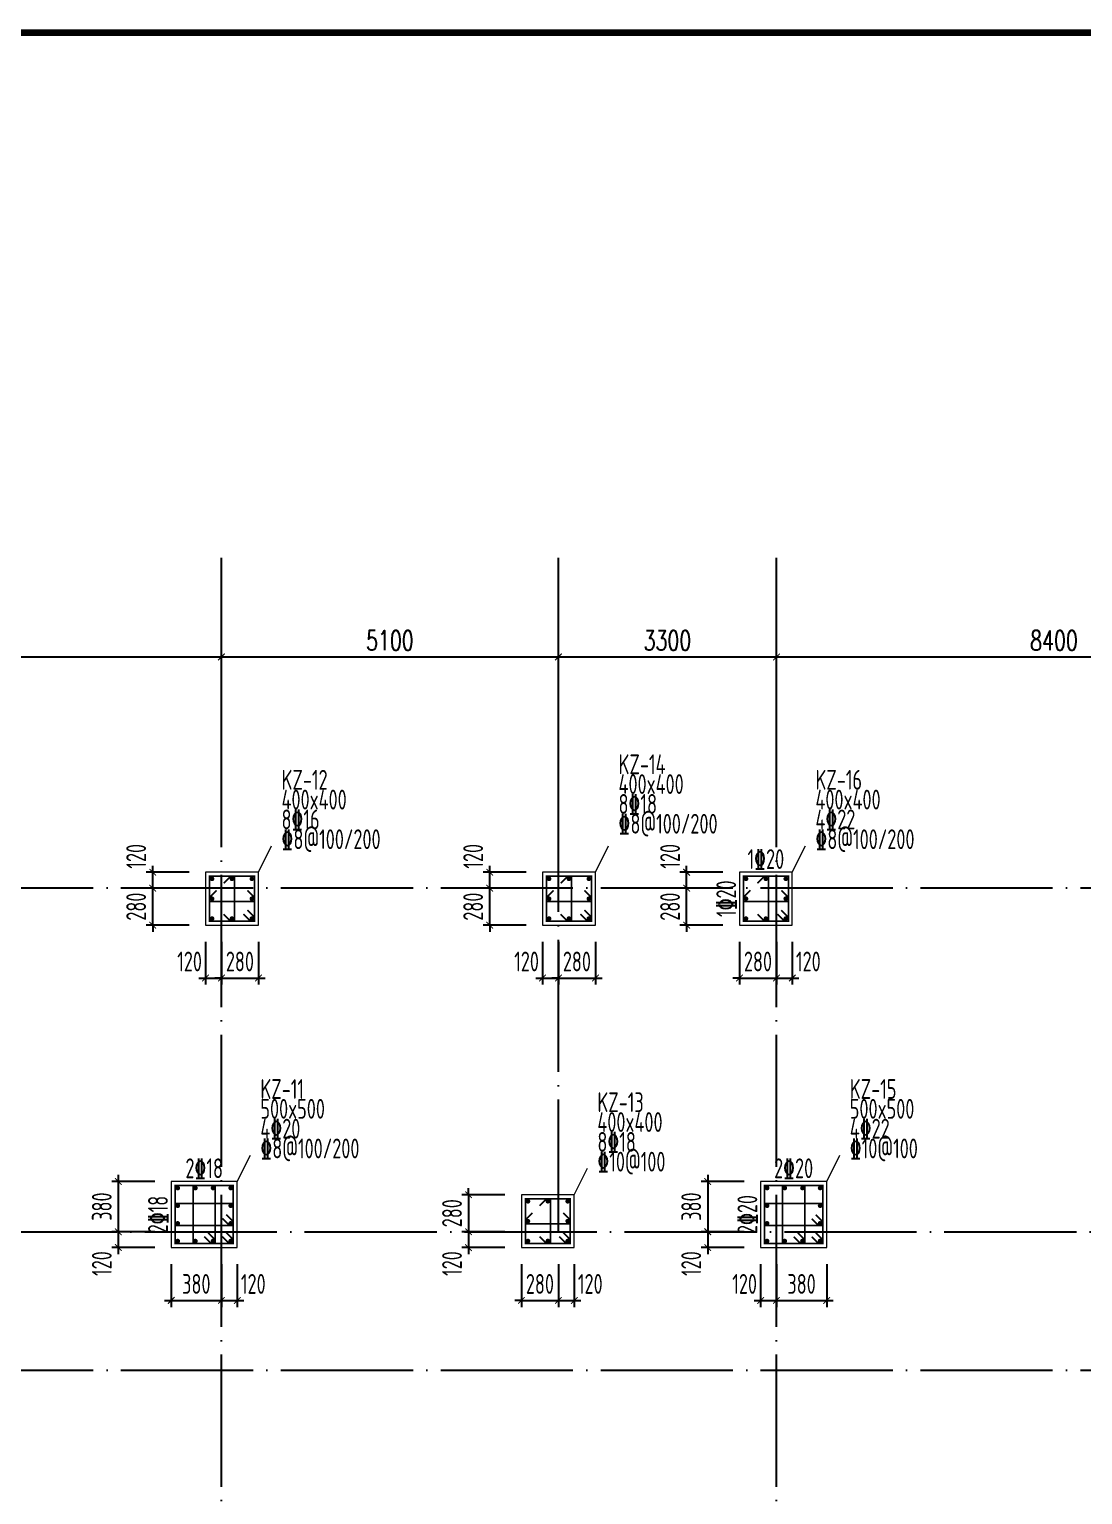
# Model space of a CAD drawing. Extents: x -638872 to -278819, y -139534 to 213996.
# Drawn here: x -417352 to -401411, y 26402 to 48581 of the extents above; entities that cross this region are included whole.
import ezdxf
from ezdxf.enums import TextEntityAlignment as Align

# ---------------------------------------------------------------- set-up
doc = ezdxf.new("R2010")
doc.units = 0
doc.header["$LTSCALE"] = 1000
doc.header["$MEASUREMENT"] = 0
doc.linetypes.add('DOTE', pattern=[2.42, 2, -0.2, 0.02, -0.2])
doc.layers.get('0').update_dxf_attribs({"linetype": 'CONTINUOUS'})
doc.layers.get('Defpoints').update_dxf_attribs({"linetype": 'CONTINUOUS'})
for name, color, linetype in [('AXIS', 171, 'CONTINUOUS'), ('DOTE', 14, 'DOTE'), ('S_PCOLUMHOOPBAR', 24, 'CONTINUOUS'), ('TK', 4, 'CONTINUOUS')]:
    doc.layers.add(name, color=color, linetype=linetype)
for name, color, linetype, lineweight in [('COLU', 7, 'CONTINUOUS', 0), ('COLU_DIM', 3, 'CONTINUOUS', 0), ('COLU_HATCH', 251, 'CONTINUOUS', 0), ('S_PColumMainBar', 14, 'CONTINUOUS', 25), ('柱原位标注', 7, 'CONTINUOUS', 18), ('柱集中标注', 2, 'CONTINUOUS', 18)]:
    doc.layers.add(name, color=color, linetype=linetype, lineweight=lineweight)
doc.styles.add('_TCH_DIM_T3', font='SIMPLEX', dxfattribs={"width": 0.705882, "bigfont": 'GBCBIG'})
doc.styles.add('FromPkpm', font='Pkpmeng', dxfattribs={"width": 0.7, "bigfont": 'hztxt'})
doc.styles.add('TSSD_Dimension', font='tssdeng.shx', dxfattribs={"width": 0.7, "bigfont": 'hztxt.shx'})
doc.dimstyles.new('_TCH_ARCH&&100', dxfattribs={"dimtxt": 297.5, "dimasz": 100, "dimexe": 250, "dimexo": 300, "dimgap": 100, "dimtad": 1, "dimdec": 0, "dimzin": 0, "dimdsep": 46, "dimtxsty": '_TCH_DIM_T3', "dimblk": 'ARCHTICK', "dimcen": 0.09, "dimclrt": 7, "dimazin": 2, "dimtfac": 1, "dimtdec": 0, "dimtix": 1, "dimtmove": 2, "dimatfit": 3, "dimfxl": 0, "dimtolj": 1, "dimtzin": 0, "dimarcsym": 0})
doc.dimstyles.new('TSSD_50_100', dxfattribs={"dimtxt": 300, "dimasz": 100, "dimexe": 100, "dimexo": 250, "dimgap": 100, "dimtad": 1, "dimdec": 0, "dimlfac": 0.5, "dimzin": 0, "dimdsep": 46, "dimtxsty": 'TSSD_Dimension', "dimblk": 'ARCHTICK', "dimblk1": 'ARCHTICK', "dimblk2": 'ARCHTICK', "dimcen": 0, "dimdle": 100, "dimclrt": 7, "dimadec": 0, "dimazin": 0, "dimtfac": 1, "dimtdec": 0, "dimtix": 1, "dimtmove": 2, "dimatfit": 3, "dimfxl": 0, "dimtolj": 1, "dimtzin": 0, "dimarcsym": 0})

# ---------------------------------------------------------------- blocks, each defined once
blk = doc.blocks.new('_ArchTick')
at = {"color": 0, "linetype": 'ByBlock', "const_width": 0.15}
blk.add_lwpolyline([(-0.5, -0.5), (0.5, 0.5)], dxfattribs=at)
blk = doc.blocks.new('*D130')
at = {"layer": 'COLU_DIM', "color": 0, "lineweight": -2}
for p, q in [((-406605, 34772), (-406605, 34122)), ((-406045, 34772), (-406045, 34122)), ((-406605, 34222), (-406705, 34222)), ((-406605, 34222), (-406045, 34222)), ((-406045, 34222), (-405945, 34222))]:
    blk.add_line(p, q, dxfattribs=at)
at = {"layer": 'Defpoints', "color": 0}
for p in [(-406605, 35022), (-406045, 35022), (-406045, 34222)]:
    blk.add_point(p, dxfattribs=at)
at = {"layer": 'COLU_DIM', "color": 0, "lineweight": -2, "xscale": 100, "yscale": 100, "zscale": 100}
blk.add_blockref('_ArchTick', (-406605, 34222), dxfattribs=at)
at = {"layer": 'COLU_DIM', "color": 0, "lineweight": -2, "xscale": 100, "yscale": 100, "zscale": 100, "rotation": 180}
blk.add_blockref('_ArchTick', (-406045, 34222), dxfattribs=at)
at = {"layer": 'COLU_DIM', "color": 7, "insert": (-406325, 34472), "char_height": 300, "attachment_point": 5, "style": 'TSSD_Dimension'}
blk.add_mtext('\\A1;280', dxfattribs=at)
blk = doc.blocks.new('*D131')
at = {"layer": 'COLU_DIM', "color": 0, "lineweight": -2}
for p, q in [((-406045, 34772), (-406045, 34122)), ((-405805, 34772), (-405805, 34122)), ((-406145, 34222), (-405705, 34222))]:
    blk.add_line(p, q, dxfattribs=at)
at = {"layer": 'Defpoints', "color": 0}
for p in [(-406045, 35022), (-405805, 35022), (-405805, 34222)]:
    blk.add_point(p, dxfattribs=at)
at = {"layer": 'COLU_DIM', "color": 0, "lineweight": -2, "xscale": 100, "yscale": 100, "zscale": 100, "rotation": 180}
blk.add_blockref('_ArchTick', (-406045, 34222), dxfattribs=at)
at = {"layer": 'COLU_DIM', "color": 0, "lineweight": -2, "xscale": 100, "yscale": 100, "zscale": 100}
blk.add_blockref('_ArchTick', (-405805, 34222), dxfattribs=at)
at = {"layer": 'COLU_DIM', "color": 7, "insert": (-405563, 34472), "char_height": 300, "attachment_point": 5, "style": 'TSSD_Dimension'}
blk.add_mtext('\\A1;120', dxfattribs=at)
blk = doc.blocks.new('*D132')
at = {"layer": 'COLU_DIM', "color": 0, "lineweight": -2}
for p, q in [((-406855, 35582), (-407505, 35582)), ((-407405, 35582), (-407405, 35682)), ((-407405, 35022), (-407405, 35582)), ((-406855, 35022), (-407505, 35022)), ((-407405, 35022), (-407405, 34922))]:
    blk.add_line(p, q, dxfattribs=at)
at = {"layer": 'Defpoints', "color": 0}
for p in [(-407405, 35582), (-406605, 35582), (-406605, 35022)]:
    blk.add_point(p, dxfattribs=at)
at = {"layer": 'COLU_DIM', "color": 0, "lineweight": -2, "xscale": 100, "yscale": 100, "zscale": 100}
for p, rotation in [((-407405, 35582), 270), ((-407405, 35022), 90)]:
    blk.add_blockref('_ArchTick', p, dxfattribs=dict(at, rotation=rotation))
at = {"layer": 'COLU_DIM', "color": 7, "insert": (-407655, 35302), "char_height": 300, "attachment_point": 5, "rotation": 90, "style": 'TSSD_Dimension'}
blk.add_mtext('\\A1;280', dxfattribs=at)
blk = doc.blocks.new('*D133')
at = {"layer": 'COLU_DIM', "color": 0, "lineweight": -2}
for p, q in [((-406855, 35822), (-407505, 35822)), ((-407405, 35482), (-407405, 35922)), ((-406855, 35582), (-407505, 35582))]:
    blk.add_line(p, q, dxfattribs=at)
at = {"layer": 'Defpoints', "color": 0}
for p in [(-407405, 35822), (-406605, 35822), (-406605, 35582)]:
    blk.add_point(p, dxfattribs=at)
at = {"layer": 'COLU_DIM', "color": 0, "lineweight": -2, "xscale": 100, "yscale": 100, "zscale": 100}
for p, rotation in [((-407405, 35822), 90), ((-407405, 35582), 270)]:
    blk.add_blockref('_ArchTick', p, dxfattribs=dict(at, rotation=rotation))
at = {"layer": 'COLU_DIM', "color": 7, "insert": (-407655, 36064), "char_height": 300, "attachment_point": 5, "rotation": 90, "style": 'TSSD_Dimension'}
blk.add_mtext('\\A1;120', dxfattribs=at)
blk = doc.blocks.new('*D134')
at = {"layer": 'COLU_DIM', "color": 0, "lineweight": -2}
for p, q in [((-409585, 34772), (-409585, 34122)), ((-409345, 34772), (-409345, 34122)), ((-409685, 34222), (-409245, 34222))]:
    blk.add_line(p, q, dxfattribs=at)
at = {"layer": 'Defpoints', "color": 0}
for p in [(-409585, 35022), (-409345, 35022), (-409345, 34222)]:
    blk.add_point(p, dxfattribs=at)
at = {"layer": 'COLU_DIM', "color": 0, "lineweight": -2, "xscale": 100, "yscale": 100, "zscale": 100, "rotation": 180}
blk.add_blockref('_ArchTick', (-409585, 34222), dxfattribs=at)
at = {"layer": 'COLU_DIM', "color": 0, "lineweight": -2, "xscale": 100, "yscale": 100, "zscale": 100}
blk.add_blockref('_ArchTick', (-409345, 34222), dxfattribs=at)
at = {"layer": 'COLU_DIM', "color": 7, "insert": (-409827, 34472), "char_height": 300, "attachment_point": 5, "style": 'TSSD_Dimension'}
blk.add_mtext('\\A1;120', dxfattribs=at)
blk = doc.blocks.new('*D135')
at = {"layer": 'COLU_DIM', "color": 0, "lineweight": -2}
for p, q in [((-409345, 34772), (-409345, 34122)), ((-408785, 34772), (-408785, 34122)), ((-409345, 34222), (-409445, 34222)), ((-409345, 34222), (-408785, 34222)), ((-408785, 34222), (-408685, 34222))]:
    blk.add_line(p, q, dxfattribs=at)
at = {"layer": 'Defpoints', "color": 0}
for p in [(-409345, 35022), (-408785, 35022), (-408785, 34222)]:
    blk.add_point(p, dxfattribs=at)
at = {"layer": 'COLU_DIM', "color": 0, "lineweight": -2, "xscale": 100, "yscale": 100, "zscale": 100}
blk.add_blockref('_ArchTick', (-409345, 34222), dxfattribs=at)
at = {"layer": 'COLU_DIM', "color": 0, "lineweight": -2, "xscale": 100, "yscale": 100, "zscale": 100, "rotation": 180}
blk.add_blockref('_ArchTick', (-408785, 34222), dxfattribs=at)
at = {"layer": 'COLU_DIM', "color": 7, "insert": (-409065, 34472), "char_height": 300, "attachment_point": 5, "style": 'TSSD_Dimension'}
blk.add_mtext('\\A1;280', dxfattribs=at)
blk = doc.blocks.new('*D136')
at = {"layer": 'COLU_DIM', "color": 0, "lineweight": -2}
for p, q in [((-409835, 35582), (-410485, 35582)), ((-410385, 35582), (-410385, 35682)), ((-410385, 35022), (-410385, 35582)), ((-409835, 35022), (-410485, 35022)), ((-410385, 35022), (-410385, 34922))]:
    blk.add_line(p, q, dxfattribs=at)
at = {"layer": 'Defpoints', "color": 0}
for p in [(-410385, 35582), (-409585, 35582), (-409585, 35022)]:
    blk.add_point(p, dxfattribs=at)
at = {"layer": 'COLU_DIM', "color": 0, "lineweight": -2, "xscale": 100, "yscale": 100, "zscale": 100}
for p, rotation in [((-410385, 35582), 270), ((-410385, 35022), 90)]:
    blk.add_blockref('_ArchTick', p, dxfattribs=dict(at, rotation=rotation))
at = {"layer": 'COLU_DIM', "color": 7, "insert": (-410635, 35302), "char_height": 300, "attachment_point": 5, "rotation": 90, "style": 'TSSD_Dimension'}
blk.add_mtext('\\A1;280', dxfattribs=at)
blk = doc.blocks.new('*D137')
at = {"layer": 'COLU_DIM', "color": 0, "lineweight": -2}
for p, q in [((-409835, 35822), (-410485, 35822)), ((-410385, 35482), (-410385, 35922)), ((-409835, 35582), (-410485, 35582))]:
    blk.add_line(p, q, dxfattribs=at)
at = {"layer": 'Defpoints', "color": 0}
for p in [(-410385, 35822), (-409585, 35822), (-409585, 35582)]:
    blk.add_point(p, dxfattribs=at)
at = {"layer": 'COLU_DIM', "color": 0, "lineweight": -2, "xscale": 100, "yscale": 100, "zscale": 100}
for p, rotation in [((-410385, 35822), 90), ((-410385, 35582), 270)]:
    blk.add_blockref('_ArchTick', p, dxfattribs=dict(at, rotation=rotation))
at = {"layer": 'COLU_DIM', "color": 7, "insert": (-410635, 36064), "char_height": 300, "attachment_point": 5, "rotation": 90, "style": 'TSSD_Dimension'}
blk.add_mtext('\\A1;120', dxfattribs=at)
blk = doc.blocks.new('*D138')
at = {"layer": 'COLU_DIM', "color": 0, "lineweight": -2}
for p, q in [((-414685, 34772), (-414685, 34122)), ((-414445, 34772), (-414445, 34122)), ((-414785, 34222), (-414345, 34222))]:
    blk.add_line(p, q, dxfattribs=at)
at = {"layer": 'Defpoints', "color": 0}
for p in [(-414685, 35022), (-414445, 35022), (-414445, 34222)]:
    blk.add_point(p, dxfattribs=at)
at = {"layer": 'COLU_DIM', "color": 0, "lineweight": -2, "xscale": 100, "yscale": 100, "zscale": 100, "rotation": 180}
blk.add_blockref('_ArchTick', (-414685, 34222), dxfattribs=at)
at = {"layer": 'COLU_DIM', "color": 0, "lineweight": -2, "xscale": 100, "yscale": 100, "zscale": 100}
blk.add_blockref('_ArchTick', (-414445, 34222), dxfattribs=at)
at = {"layer": 'COLU_DIM', "color": 7, "insert": (-414927, 34472), "char_height": 300, "attachment_point": 5, "style": 'TSSD_Dimension'}
blk.add_mtext('\\A1;120', dxfattribs=at)
blk = doc.blocks.new('*D139')
at = {"layer": 'COLU_DIM', "color": 0, "lineweight": -2}
for p, q in [((-414445, 34772), (-414445, 34122)), ((-413885, 34772), (-413885, 34122)), ((-414445, 34222), (-414545, 34222)), ((-414445, 34222), (-413885, 34222)), ((-413885, 34222), (-413785, 34222))]:
    blk.add_line(p, q, dxfattribs=at)
at = {"layer": 'Defpoints', "color": 0}
for p in [(-414445, 35022), (-413885, 35022), (-413885, 34222)]:
    blk.add_point(p, dxfattribs=at)
at = {"layer": 'COLU_DIM', "color": 0, "lineweight": -2, "xscale": 100, "yscale": 100, "zscale": 100}
blk.add_blockref('_ArchTick', (-414445, 34222), dxfattribs=at)
at = {"layer": 'COLU_DIM', "color": 0, "lineweight": -2, "xscale": 100, "yscale": 100, "zscale": 100, "rotation": 180}
blk.add_blockref('_ArchTick', (-413885, 34222), dxfattribs=at)
at = {"layer": 'COLU_DIM', "color": 7, "insert": (-414165, 34472), "char_height": 300, "attachment_point": 5, "style": 'TSSD_Dimension'}
blk.add_mtext('\\A1;280', dxfattribs=at)
blk = doc.blocks.new('*D140')
at = {"layer": 'COLU_DIM', "color": 0, "lineweight": -2}
for p, q in [((-414935, 35582), (-415585, 35582)), ((-415485, 35582), (-415485, 35682)), ((-415485, 35022), (-415485, 35582)), ((-414935, 35022), (-415585, 35022)), ((-415485, 35022), (-415485, 34922))]:
    blk.add_line(p, q, dxfattribs=at)
at = {"layer": 'Defpoints', "color": 0}
for p in [(-415485, 35582), (-414685, 35582), (-414685, 35022)]:
    blk.add_point(p, dxfattribs=at)
at = {"layer": 'COLU_DIM', "color": 0, "lineweight": -2, "xscale": 100, "yscale": 100, "zscale": 100}
for p, rotation in [((-415485, 35582), 270), ((-415485, 35022), 90)]:
    blk.add_blockref('_ArchTick', p, dxfattribs=dict(at, rotation=rotation))
at = {"layer": 'COLU_DIM', "color": 7, "insert": (-415735, 35302), "char_height": 300, "attachment_point": 5, "rotation": 90, "style": 'TSSD_Dimension'}
blk.add_mtext('\\A1;280', dxfattribs=at)
blk = doc.blocks.new('*D141')
at = {"layer": 'COLU_DIM', "color": 0, "lineweight": -2}
for p, q in [((-414935, 35822), (-415585, 35822)), ((-415485, 35482), (-415485, 35922)), ((-414935, 35582), (-415585, 35582))]:
    blk.add_line(p, q, dxfattribs=at)
at = {"layer": 'Defpoints', "color": 0}
for p in [(-415485, 35822), (-414685, 35822), (-414685, 35582)]:
    blk.add_point(p, dxfattribs=at)
at = {"layer": 'COLU_DIM', "color": 0, "lineweight": -2, "xscale": 100, "yscale": 100, "zscale": 100}
for p, rotation in [((-415485, 35822), 90), ((-415485, 35582), 270)]:
    blk.add_blockref('_ArchTick', p, dxfattribs=dict(at, rotation=rotation))
at = {"layer": 'COLU_DIM', "color": 7, "insert": (-415735, 36064), "char_height": 300, "attachment_point": 5, "rotation": 90, "style": 'TSSD_Dimension'}
blk.add_mtext('\\A1;120', dxfattribs=at)
blk = doc.blocks.new('*D163')
at = {"layer": 'COLU_DIM', "color": 0, "lineweight": -2}
for p, q in [((-406285, 29892), (-406285, 29242)), ((-406045, 29892), (-406045, 29242)), ((-406385, 29342), (-405945, 29342))]:
    blk.add_line(p, q, dxfattribs=at)
at = {"layer": 'Defpoints', "color": 0}
for p in [(-406285, 30142), (-406045, 30142), (-406045, 29342)]:
    blk.add_point(p, dxfattribs=at)
at = {"layer": 'COLU_DIM', "color": 0, "lineweight": -2, "xscale": 100, "yscale": 100, "zscale": 100, "rotation": 180}
blk.add_blockref('_ArchTick', (-406285, 29342), dxfattribs=at)
at = {"layer": 'COLU_DIM', "color": 0, "lineweight": -2, "xscale": 100, "yscale": 100, "zscale": 100}
blk.add_blockref('_ArchTick', (-406045, 29342), dxfattribs=at)
at = {"layer": 'COLU_DIM', "color": 7, "insert": (-406527, 29592), "char_height": 300, "attachment_point": 5, "style": 'TSSD_Dimension'}
blk.add_mtext('\\A1;120', dxfattribs=at)
blk = doc.blocks.new('*D164')
at = {"layer": 'COLU_DIM', "color": 0, "lineweight": -2}
for p, q in [((-406045, 29892), (-406045, 29242)), ((-405285, 29892), (-405285, 29242)), ((-406145, 29342), (-405185, 29342))]:
    blk.add_line(p, q, dxfattribs=at)
at = {"layer": 'Defpoints', "color": 0}
for p in [(-406045, 30142), (-405285, 30142), (-405285, 29342)]:
    blk.add_point(p, dxfattribs=at)
at = {"layer": 'COLU_DIM', "color": 0, "lineweight": -2, "xscale": 100, "yscale": 100, "zscale": 100, "rotation": 180}
blk.add_blockref('_ArchTick', (-406045, 29342), dxfattribs=at)
at = {"layer": 'COLU_DIM', "color": 0, "lineweight": -2, "xscale": 100, "yscale": 100, "zscale": 100}
blk.add_blockref('_ArchTick', (-405285, 29342), dxfattribs=at)
at = {"layer": 'COLU_DIM', "color": 7, "insert": (-405665, 29592), "char_height": 300, "attachment_point": 5, "style": 'TSSD_Dimension'}
blk.add_mtext('\\A1;380', dxfattribs=at)
blk = doc.blocks.new('*D165')
at = {"layer": 'COLU_DIM', "color": 0, "lineweight": -2}
for p, q in [((-406535, 31142), (-407185, 31142)), ((-407085, 31242), (-407085, 30282)), ((-406535, 30382), (-407185, 30382))]:
    blk.add_line(p, q, dxfattribs=at)
at = {"layer": 'Defpoints', "color": 0}
for p in [(-406285, 31142), (-407085, 30382), (-406285, 30382)]:
    blk.add_point(p, dxfattribs=at)
at = {"layer": 'COLU_DIM', "color": 0, "lineweight": -2, "xscale": 100, "yscale": 100, "zscale": 100}
for p, rotation in [((-407085, 31142), 90), ((-407085, 30382), 270)]:
    blk.add_blockref('_ArchTick', p, dxfattribs=dict(at, rotation=rotation))
at = {"layer": 'COLU_DIM', "color": 7, "insert": (-407335, 30762), "char_height": 300, "attachment_point": 5, "rotation": 90, "style": 'TSSD_Dimension'}
blk.add_mtext('\\A1;380', dxfattribs=at)
blk = doc.blocks.new('*D166')
at = {"layer": 'COLU_DIM', "color": 0, "lineweight": -2}
for p, q in [((-407085, 30482), (-407085, 30042)), ((-406535, 30382), (-407185, 30382)), ((-406535, 30142), (-407185, 30142))]:
    blk.add_line(p, q, dxfattribs=at)
at = {"layer": 'Defpoints', "color": 0}
for p in [(-406285, 30382), (-407085, 30142), (-406285, 30142)]:
    blk.add_point(p, dxfattribs=at)
at = {"layer": 'COLU_DIM', "color": 0, "lineweight": -2, "xscale": 100, "yscale": 100, "zscale": 100}
for p, rotation in [((-407085, 30382), 90), ((-407085, 30142), 270)]:
    blk.add_blockref('_ArchTick', p, dxfattribs=dict(at, rotation=rotation))
at = {"layer": 'COLU_DIM', "color": 7, "insert": (-407335, 29900), "char_height": 300, "attachment_point": 5, "rotation": 90, "style": 'TSSD_Dimension'}
blk.add_mtext('\\A1;120', dxfattribs=at)
blk = doc.blocks.new('*D167')
at = {"layer": 'COLU_DIM', "color": 0, "lineweight": -2}
for p, q in [((-409905, 29892), (-409905, 29242)), ((-409345, 29892), (-409345, 29242)), ((-409905, 29342), (-410005, 29342)), ((-409905, 29342), (-409345, 29342)), ((-409345, 29342), (-409245, 29342))]:
    blk.add_line(p, q, dxfattribs=at)
at = {"layer": 'Defpoints', "color": 0}
for p in [(-409905, 30142), (-409345, 30142), (-409345, 29342)]:
    blk.add_point(p, dxfattribs=at)
at = {"layer": 'COLU_DIM', "color": 0, "lineweight": -2, "xscale": 100, "yscale": 100, "zscale": 100}
blk.add_blockref('_ArchTick', (-409905, 29342), dxfattribs=at)
at = {"layer": 'COLU_DIM', "color": 0, "lineweight": -2, "xscale": 100, "yscale": 100, "zscale": 100, "rotation": 180}
blk.add_blockref('_ArchTick', (-409345, 29342), dxfattribs=at)
at = {"layer": 'COLU_DIM', "color": 7, "insert": (-409625, 29592), "char_height": 300, "attachment_point": 5, "style": 'TSSD_Dimension'}
blk.add_mtext('\\A1;280', dxfattribs=at)
blk = doc.blocks.new('*D168')
at = {"layer": 'COLU_DIM', "color": 0, "lineweight": -2}
for p, q in [((-409345, 29892), (-409345, 29242)), ((-409105, 29892), (-409105, 29242)), ((-409445, 29342), (-409005, 29342))]:
    blk.add_line(p, q, dxfattribs=at)
at = {"layer": 'Defpoints', "color": 0}
for p in [(-409345, 30142), (-409105, 30142), (-409105, 29342)]:
    blk.add_point(p, dxfattribs=at)
at = {"layer": 'COLU_DIM', "color": 0, "lineweight": -2, "xscale": 100, "yscale": 100, "zscale": 100, "rotation": 180}
blk.add_blockref('_ArchTick', (-409345, 29342), dxfattribs=at)
at = {"layer": 'COLU_DIM', "color": 0, "lineweight": -2, "xscale": 100, "yscale": 100, "zscale": 100}
blk.add_blockref('_ArchTick', (-409105, 29342), dxfattribs=at)
at = {"layer": 'COLU_DIM', "color": 7, "insert": (-408863, 29592), "char_height": 300, "attachment_point": 5, "style": 'TSSD_Dimension'}
blk.add_mtext('\\A1;120', dxfattribs=at)
blk = doc.blocks.new('*D169')
at = {"layer": 'COLU_DIM', "color": 0, "lineweight": -2}
for p, q in [((-410155, 30942), (-410805, 30942)), ((-410705, 30942), (-410705, 31042)), ((-410705, 30942), (-410705, 30382)), ((-410155, 30382), (-410805, 30382)), ((-410705, 30382), (-410705, 30282))]:
    blk.add_line(p, q, dxfattribs=at)
at = {"layer": 'Defpoints', "color": 0}
for p in [(-409905, 30942), (-410705, 30382), (-409905, 30382)]:
    blk.add_point(p, dxfattribs=at)
at = {"layer": 'COLU_DIM', "color": 0, "lineweight": -2, "xscale": 100, "yscale": 100, "zscale": 100}
for p, rotation in [((-410705, 30942), 270), ((-410705, 30382), 90)]:
    blk.add_blockref('_ArchTick', p, dxfattribs=dict(at, rotation=rotation))
at = {"layer": 'COLU_DIM', "color": 7, "insert": (-410955, 30662), "char_height": 300, "attachment_point": 5, "rotation": 90, "style": 'TSSD_Dimension'}
blk.add_mtext('\\A1;280', dxfattribs=at)
blk = doc.blocks.new('*D170')
at = {"layer": 'COLU_DIM', "color": 0, "lineweight": -2}
for p, q in [((-410705, 30482), (-410705, 30042)), ((-410155, 30382), (-410805, 30382)), ((-410155, 30142), (-410805, 30142))]:
    blk.add_line(p, q, dxfattribs=at)
at = {"layer": 'Defpoints', "color": 0}
for p in [(-409905, 30382), (-410705, 30142), (-409905, 30142)]:
    blk.add_point(p, dxfattribs=at)
at = {"layer": 'COLU_DIM', "color": 0, "lineweight": -2, "xscale": 100, "yscale": 100, "zscale": 100}
for p, rotation in [((-410705, 30382), 90), ((-410705, 30142), 270)]:
    blk.add_blockref('_ArchTick', p, dxfattribs=dict(at, rotation=rotation))
at = {"layer": 'COLU_DIM', "color": 7, "insert": (-410955, 29900), "char_height": 300, "attachment_point": 5, "rotation": 90, "style": 'TSSD_Dimension'}
blk.add_mtext('\\A1;120', dxfattribs=at)
blk = doc.blocks.new('*D171')
at = {"layer": 'COLU_DIM', "color": 0, "lineweight": -2}
for p, q in [((-415205, 29892), (-415205, 29242)), ((-414445, 29892), (-414445, 29242)), ((-415305, 29342), (-414345, 29342))]:
    blk.add_line(p, q, dxfattribs=at)
at = {"layer": 'Defpoints', "color": 0}
for p in [(-415205, 30142), (-414445, 30142), (-414445, 29342)]:
    blk.add_point(p, dxfattribs=at)
at = {"layer": 'COLU_DIM', "color": 0, "lineweight": -2, "xscale": 100, "yscale": 100, "zscale": 100, "rotation": 180}
blk.add_blockref('_ArchTick', (-415205, 29342), dxfattribs=at)
at = {"layer": 'COLU_DIM', "color": 0, "lineweight": -2, "xscale": 100, "yscale": 100, "zscale": 100}
blk.add_blockref('_ArchTick', (-414445, 29342), dxfattribs=at)
at = {"layer": 'COLU_DIM', "color": 7, "insert": (-414825, 29592), "char_height": 300, "attachment_point": 5, "style": 'TSSD_Dimension'}
blk.add_mtext('\\A1;380', dxfattribs=at)
blk = doc.blocks.new('*D172')
at = {"layer": 'COLU_DIM', "color": 0, "lineweight": -2}
for p, q in [((-414445, 29892), (-414445, 29242)), ((-414205, 29892), (-414205, 29242)), ((-414545, 29342), (-414105, 29342))]:
    blk.add_line(p, q, dxfattribs=at)
at = {"layer": 'Defpoints', "color": 0}
for p in [(-414445, 30142), (-414205, 30142), (-414205, 29342)]:
    blk.add_point(p, dxfattribs=at)
at = {"layer": 'COLU_DIM', "color": 0, "lineweight": -2, "xscale": 100, "yscale": 100, "zscale": 100, "rotation": 180}
blk.add_blockref('_ArchTick', (-414445, 29342), dxfattribs=at)
at = {"layer": 'COLU_DIM', "color": 0, "lineweight": -2, "xscale": 100, "yscale": 100, "zscale": 100}
blk.add_blockref('_ArchTick', (-414205, 29342), dxfattribs=at)
at = {"layer": 'COLU_DIM', "color": 7, "insert": (-413963, 29592), "char_height": 300, "attachment_point": 5, "style": 'TSSD_Dimension'}
blk.add_mtext('\\A1;120', dxfattribs=at)
blk = doc.blocks.new('*D173')
at = {"layer": 'COLU_DIM', "color": 0, "lineweight": -2}
for p, q in [((-415455, 31142), (-416105, 31142)), ((-416005, 31242), (-416005, 30282)), ((-415455, 30382), (-416105, 30382))]:
    blk.add_line(p, q, dxfattribs=at)
at = {"layer": 'Defpoints', "color": 0}
for p in [(-415205, 31142), (-416005, 30382), (-415205, 30382)]:
    blk.add_point(p, dxfattribs=at)
at = {"layer": 'COLU_DIM', "color": 0, "lineweight": -2, "xscale": 100, "yscale": 100, "zscale": 100}
for p, rotation in [((-416005, 31142), 90), ((-416005, 30382), 270)]:
    blk.add_blockref('_ArchTick', p, dxfattribs=dict(at, rotation=rotation))
at = {"layer": 'COLU_DIM', "color": 7, "insert": (-416255, 30762), "char_height": 300, "attachment_point": 5, "rotation": 90, "style": 'TSSD_Dimension'}
blk.add_mtext('\\A1;380', dxfattribs=at)
blk = doc.blocks.new('*D174')
at = {"layer": 'COLU_DIM', "color": 0, "lineweight": -2}
for p, q in [((-416005, 30482), (-416005, 30042)), ((-415455, 30382), (-416105, 30382)), ((-415455, 30142), (-416105, 30142))]:
    blk.add_line(p, q, dxfattribs=at)
at = {"layer": 'Defpoints', "color": 0}
for p in [(-415205, 30382), (-416005, 30142), (-415205, 30142)]:
    blk.add_point(p, dxfattribs=at)
at = {"layer": 'COLU_DIM', "color": 0, "lineweight": -2, "xscale": 100, "yscale": 100, "zscale": 100}
for p, rotation in [((-416005, 30382), 90), ((-416005, 30142), 270)]:
    blk.add_blockref('_ArchTick', p, dxfattribs=dict(at, rotation=rotation))
at = {"layer": 'COLU_DIM', "color": 7, "insert": (-416255, 29900), "char_height": 300, "attachment_point": 5, "rotation": 90, "style": 'TSSD_Dimension'}
blk.add_mtext('\\A1;120', dxfattribs=at)
blk = doc.blocks.new('GeYuanFrame_30780433', base_point=(18.76, 4.34))
at = {"layer": 'TK'}
blk.add_line((43.76, 414.34), (751.76, 414.34), dxfattribs=at)
at = {"layer": 'TK', "const_width": 1}
blk.add_lwpolyline([(751.76, 414.34), (43.76, 414.34), (43.76, 14.34), (751.76, 14.34)], close=True, dxfattribs=at)
blk = doc.blocks.new('*D684')
at = {"layer": 'AXIS', "color": 0, "lineweight": -2}
for p, q in [((-422845, 36882), (-422845, 39332)), ((-414445, 36882), (-414445, 39332)), ((-422845, 39082), (-414445, 39082))]:
    blk.add_line(p, q, dxfattribs=at)
at = {"layer": 'Defpoints', "color": 0}
for p in [(-414445, 39082), (-422845, 36582), (-414445, 36582)]:
    blk.add_point(p, dxfattribs=at)
at = {"layer": 'AXIS', "color": 0, "lineweight": -2, "xscale": 100, "yscale": 100, "zscale": 100, "rotation": 180}
blk.add_blockref('_ArchTick', (-422845, 39082), dxfattribs=at)
at = {"layer": 'AXIS', "color": 0, "lineweight": -2, "xscale": 100, "yscale": 100, "zscale": 100}
blk.add_blockref('_ArchTick', (-414445, 39082), dxfattribs=at)
at = {"layer": 'AXIS', "color": 7, "insert": (-418645, 39331), "char_height": 297.5, "attachment_point": 5, "style": '_TCH_DIM_T3'}
blk.add_mtext('\\A1;8400', dxfattribs=at)
blk = doc.blocks.new('*D685')
at = {"layer": 'AXIS', "color": 0, "lineweight": -2}
for p, q in [((-414445, 36882), (-414445, 39332)), ((-409345, 36882), (-409345, 39332)), ((-414445, 39082), (-409345, 39082))]:
    blk.add_line(p, q, dxfattribs=at)
at = {"layer": 'Defpoints', "color": 0}
for p in [(-409345, 39082), (-414445, 36582), (-409345, 36582)]:
    blk.add_point(p, dxfattribs=at)
at = {"layer": 'AXIS', "color": 0, "lineweight": -2, "xscale": 100, "yscale": 100, "zscale": 100, "rotation": 180}
blk.add_blockref('_ArchTick', (-414445, 39082), dxfattribs=at)
at = {"layer": 'AXIS', "color": 0, "lineweight": -2, "xscale": 100, "yscale": 100, "zscale": 100}
blk.add_blockref('_ArchTick', (-409345, 39082), dxfattribs=at)
at = {"layer": 'AXIS', "color": 7, "insert": (-411895, 39331), "char_height": 297.5, "attachment_point": 5, "style": '_TCH_DIM_T3'}
blk.add_mtext('\\A1;5100', dxfattribs=at)
blk = doc.blocks.new('*D686')
at = {"layer": 'AXIS', "color": 0, "lineweight": -2}
for p, q in [((-409345, 36882), (-409345, 39332)), ((-406045, 36882), (-406045, 39332)), ((-409345, 39082), (-406045, 39082))]:
    blk.add_line(p, q, dxfattribs=at)
at = {"layer": 'Defpoints', "color": 0}
for p in [(-406045, 39082), (-409345, 36582), (-406045, 36582)]:
    blk.add_point(p, dxfattribs=at)
at = {"layer": 'AXIS', "color": 0, "lineweight": -2, "xscale": 100, "yscale": 100, "zscale": 100, "rotation": 180}
blk.add_blockref('_ArchTick', (-409345, 39082), dxfattribs=at)
at = {"layer": 'AXIS', "color": 0, "lineweight": -2, "xscale": 100, "yscale": 100, "zscale": 100}
blk.add_blockref('_ArchTick', (-406045, 39082), dxfattribs=at)
at = {"layer": 'AXIS', "color": 7, "insert": (-407695, 39331), "char_height": 297.5, "attachment_point": 5, "style": '_TCH_DIM_T3'}
blk.add_mtext('\\A1;3300', dxfattribs=at)
blk = doc.blocks.new('*D687')
at = {"layer": 'AXIS', "color": 0, "lineweight": -2}
for p, q in [((-406045, 36882), (-406045, 39332)), ((-397645, 36882), (-397645, 39332)), ((-406045, 39082), (-397645, 39082))]:
    blk.add_line(p, q, dxfattribs=at)
at = {"layer": 'Defpoints', "color": 0}
for p in [(-397645, 39082), (-406045, 36582), (-397645, 36582)]:
    blk.add_point(p, dxfattribs=at)
at = {"layer": 'AXIS', "color": 0, "lineweight": -2, "xscale": 100, "yscale": 100, "zscale": 100, "rotation": 180}
blk.add_blockref('_ArchTick', (-406045, 39082), dxfattribs=at)
at = {"layer": 'AXIS', "color": 0, "lineweight": -2, "xscale": 100, "yscale": 100, "zscale": 100}
blk.add_blockref('_ArchTick', (-397645, 39082), dxfattribs=at)
at = {"layer": 'AXIS', "color": 7, "insert": (-401845, 39331), "char_height": 297.5, "attachment_point": 5, "style": '_TCH_DIM_T3'}
blk.add_mtext('\\A1;8400', dxfattribs=at)

msp = doc.modelspace()

# ---------------------------------------------------------------- linework, layer by layer
at = {"layer": 'AXIS'}
for p, q in [((-414445.18, 36582.14), (-414445.18, 40582.14)), ((-409345.18, 36582.14), (-409345.18, 40582.14)), ((-406045.18, 36582.14), (-406045.18, 40582.14))]:
    msp.add_line(p, q, dxfattribs=at)
at = {"layer": 'COLU'}
for points in [[(-413885.18, 35022.14), (-413885.18, 35822.14), (-414685.18, 35822.14), (-414685.18, 35022.14)], [(-408785.18, 35022.14), (-408785.18, 35822.14), (-409585.18, 35822.14), (-409585.18, 35022.14)], [(-405805.18, 35022.14), (-405805.18, 35822.14), (-406605.18, 35822.14), (-406605.18, 35022.14)], [(-406605.18, 35022.14), (-405805.18, 35022.14), (-405805.18, 35822.14), (-406605.18, 35822.14)], [(-414205.18, 30142.14), (-414205.18, 31142.14), (-415205.18, 31142.14), (-415205.18, 30142.14)], [(-405285.18, 30142.14), (-405285.18, 31142.14), (-406285.18, 31142.14), (-406285.18, 30142.14)], [(-409105.18, 30142.14), (-409105.18, 30942.14), (-409905.18, 30942.14), (-409905.18, 30142.14)]]:
    msp.add_lwpolyline(points, close=True, dxfattribs=at)
at = {"layer": 'DOTE', "color": 8, "linetype": 'DOTE'}
for p, q in [((-414445.18, 21682.14), (-414445.18, 36582.14)), ((-409345.18, 30382.14), (-409345.18, 36582.14)), ((-406045.18, 21682.14), (-406045.18, 36582.14)), ((-387345.18, 35582.14), (-432545.18, 35582.14)), ((-432545.18, 30382.14), (-387345.18, 30382.14)), ((-387345.18, 28282.14), (-432545.18, 28282.14))]:
    msp.add_line(p, q, dxfattribs=at)
at = {"layer": 'S_PCOLUMHOOPBAR', "ltscale": 2, "const_width": 25}
for points in [[(-414111.24, 35188.2), (-414005.18, 35082.14), (-413945.18, 35082.14), (-413945.18, 35142.14), (-413945.18, 35082.14), (-413945.18, 35762.14), (-414625.18, 35762.14), (-414625.18, 35082.14), (-414005.18, 35082.14), (-413945.18, 35082.14), (-413945.18, 35142.14), (-414051.24, 35248.2)], [(-414411.24, 35188.2), (-414305.18, 35082.14), (-414245.18, 35082.14), (-414245.18, 35762.14), (-414305.18, 35762.14), (-414411.24, 35656.07)], [(-409011.24, 35188.2), (-408905.18, 35082.14), (-408845.18, 35082.14), (-408845.18, 35142.14), (-408845.18, 35082.14), (-408845.18, 35762.14), (-409525.18, 35762.14), (-409525.18, 35082.14), (-408905.18, 35082.14), (-408845.18, 35082.14), (-408845.18, 35142.14), (-408951.24, 35248.2)], [(-409311.24, 35188.2), (-409205.18, 35082.14), (-409145.18, 35082.14), (-409145.18, 35762.14), (-409205.18, 35762.14), (-409311.24, 35656.07)], [(-406031.24, 35188.2), (-405925.18, 35082.14), (-405865.18, 35082.14), (-405865.18, 35142.14), (-405865.18, 35082.14), (-405865.18, 35762.14), (-406545.18, 35762.14), (-406545.18, 35082.14), (-405925.18, 35082.14), (-405865.18, 35082.14), (-405865.18, 35142.14), (-405971.24, 35248.2)], [(-406331.24, 35188.2), (-406225.18, 35082.14), (-406165.18, 35082.14), (-406165.18, 35762.14), (-406225.18, 35762.14), (-406331.24, 35656.07)], [(-414519.11, 35548.2), (-414625.18, 35442.14), (-414625.18, 35382.14), (-413945.18, 35382.14), (-413945.18, 35442.14), (-414051.24, 35548.2)], [(-409419.11, 35548.2), (-409525.18, 35442.14), (-409525.18, 35382.14), (-408845.18, 35382.14), (-408845.18, 35442.14), (-408951.24, 35548.2)], [(-406439.11, 35548.2), (-406545.18, 35442.14), (-406545.18, 35382.14), (-405865.18, 35382.14), (-405865.18, 35442.14), (-405971.24, 35548.2)], [(-414431.24, 30308.2), (-414325.18, 30202.14), (-414265.18, 30202.14), (-414265.18, 30262.14), (-414265.18, 30202.14), (-414265.18, 31082.14), (-415145.18, 31082.14), (-415145.18, 30202.14), (-414325.18, 30202.14), (-414265.18, 30202.14), (-414265.18, 30262.14), (-414371.24, 30368.2)], [(-414705.91, 30308.2), (-414599.84, 30202.14), (-414539.84, 30202.14), (-414539.84, 30262.14), (-414539.84, 30202.14), (-414539.84, 31082.14), (-414870.51, 31082.14), (-414870.51, 30202.14), (-414599.84, 30202.14), (-414539.84, 30202.14), (-414539.84, 30262.14), (-414645.91, 30368.2)], [(-405511.24, 30308.2), (-405405.18, 30202.14), (-405345.18, 30202.14), (-405345.18, 30262.14), (-405345.18, 30202.14), (-405345.18, 31082.14), (-406225.18, 31082.14), (-406225.18, 30202.14), (-405405.18, 30202.14), (-405345.18, 30202.14), (-405345.18, 30262.14), (-405451.24, 30368.2)], [(-405783.24, 30308.2), (-405677.18, 30202.14), (-405617.18, 30202.14), (-405617.18, 30262.14), (-405617.18, 30202.14), (-405617.18, 31082.14), (-405953.18, 31082.14), (-405953.18, 30202.14), (-405677.18, 30202.14), (-405617.18, 30202.14), (-405617.18, 30262.14), (-405723.24, 30368.2)], [(-409331.24, 30308.2), (-409225.18, 30202.14), (-409165.18, 30202.14), (-409165.18, 30262.14), (-409165.18, 30202.14), (-409165.18, 30882.14), (-409845.18, 30882.14), (-409845.18, 30202.14), (-409225.18, 30202.14), (-409165.18, 30202.14), (-409165.18, 30262.14), (-409271.24, 30368.2)], [(-409631.24, 30308.2), (-409525.18, 30202.14), (-409465.18, 30202.14), (-409465.18, 30882.14), (-409525.18, 30882.14), (-409631.24, 30776.07)], [(-414431.24, 30582.87), (-414325.18, 30476.8), (-414265.18, 30476.8), (-414265.18, 30536.8), (-414265.18, 30476.8), (-414265.18, 30807.47), (-415145.18, 30807.47), (-415145.18, 30476.8), (-414325.18, 30476.8), (-414265.18, 30476.8), (-414265.18, 30536.8), (-414371.24, 30642.87)], [(-409739.11, 30668.2), (-409845.18, 30562.14), (-409845.18, 30502.14), (-409165.18, 30502.14), (-409165.18, 30562.14), (-409271.24, 30668.2)], [(-405511.24, 30580.2), (-405405.18, 30474.14), (-405345.18, 30474.14), (-405345.18, 30534.14), (-405345.18, 30474.14), (-405345.18, 30810.14), (-406225.18, 30810.14), (-406225.18, 30474.14), (-405405.18, 30474.14), (-405345.18, 30474.14), (-405345.18, 30534.14), (-405451.24, 30640.2)]]:
    msp.add_lwpolyline(points, dxfattribs=at)
at = {"layer": 'S_PColumMainBar', "ltscale": 2, "const_width": 35}
for points in [[(-414568.68, 35723.14, 1), (-414603.68, 35723.14, 1)], [(-414267.68, 35723.14, 1), (-414302.68, 35723.14, 1)], [(-413966.68, 35723.14, 1), (-414001.68, 35723.14, 1)], [(-409468.68, 35723.14, 1), (-409503.68, 35723.14, 1)], [(-409167.68, 35723.14, 1), (-409202.68, 35723.14, 1)], [(-408866.68, 35723.14, 1), (-408901.68, 35723.14, 1)], [(-406488.68, 35723.14, 1), (-406523.68, 35723.14, 1)], [(-406187.68, 35723.14, 1), (-406222.68, 35723.14, 1)], [(-405886.68, 35723.14, 1), (-405921.68, 35723.14, 1)], [(-414568.68, 35422.14, 1), (-414603.68, 35422.14, 1)], [(-413966.68, 35422.14, 1), (-414001.68, 35422.14, 1)], [(-409468.68, 35422.14, 1), (-409503.68, 35422.14, 1)], [(-408866.68, 35422.14, 1), (-408901.68, 35422.14, 1)], [(-406488.68, 35422.14, 1), (-406523.68, 35422.14, 1)], [(-405886.68, 35422.14, 1), (-405921.68, 35422.14, 1)], [(-414568.68, 35121.14, 1), (-414603.68, 35121.14, 1)], [(-414267.68, 35121.14, 1), (-414302.68, 35121.14, 1)], [(-413966.68, 35121.14, 1), (-414001.68, 35121.14, 1)], [(-409468.68, 35121.14, 1), (-409503.68, 35121.14, 1)], [(-409167.68, 35121.14, 1), (-409202.68, 35121.14, 1)], [(-408866.68, 35121.14, 1), (-408901.68, 35121.14, 1)], [(-406488.68, 35121.14, 1), (-406523.68, 35121.14, 1)], [(-406187.68, 35121.14, 1), (-406222.68, 35121.14, 1)], [(-405886.68, 35121.14, 1), (-405921.68, 35121.14, 1)], [(-415088.68, 31043.14, 1), (-415123.68, 31043.14, 1)], [(-414821.34, 31043.14, 1), (-414856.34, 31043.14, 1)], [(-414554.01, 31043.14, 1), (-414589.01, 31043.14, 1)], [(-414286.68, 31043.14, 1), (-414321.68, 31043.14, 1)], [(-406168.68, 31043.14, 1), (-406203.68, 31043.14, 1)], [(-405901.34, 31043.14, 1), (-405936.34, 31043.14, 1)], [(-405634.01, 31043.14, 1), (-405669.01, 31043.14, 1)], [(-405366.68, 31043.14, 1), (-405401.68, 31043.14, 1)], [(-409788.68, 30843.14, 1), (-409823.68, 30843.14, 1)], [(-409487.68, 30843.14, 1), (-409522.68, 30843.14, 1)], [(-409186.68, 30843.14, 1), (-409221.68, 30843.14, 1)], [(-415088.68, 30775.8, 1), (-415123.68, 30775.8, 1)], [(-414286.68, 30775.8, 1), (-414321.68, 30775.8, 1)], [(-406168.68, 30775.8, 1), (-406203.68, 30775.8, 1)], [(-405366.68, 30775.8, 1), (-405401.68, 30775.8, 1)], [(-415088.68, 30508.47, 1), (-415123.68, 30508.47, 1)], [(-414286.68, 30508.47, 1), (-414321.68, 30508.47, 1)], [(-409788.68, 30542.14, 1), (-409823.68, 30542.14, 1)], [(-409186.68, 30542.14, 1), (-409221.68, 30542.14, 1)], [(-406168.68, 30508.47, 1), (-406203.68, 30508.47, 1)], [(-405366.68, 30508.47, 1), (-405401.68, 30508.47, 1)], [(-415088.68, 30241.14, 1), (-415123.68, 30241.14, 1)], [(-414821.34, 30241.14, 1), (-414856.34, 30241.14, 1)], [(-414554.01, 30241.14, 1), (-414589.01, 30241.14, 1)], [(-414286.68, 30241.14, 1), (-414321.68, 30241.14, 1)], [(-409788.68, 30241.14, 1), (-409823.68, 30241.14, 1)], [(-409487.68, 30241.14, 1), (-409522.68, 30241.14, 1)], [(-409186.68, 30241.14, 1), (-409221.68, 30241.14, 1)], [(-406168.68, 30241.14, 1), (-406203.68, 30241.14, 1)], [(-405901.34, 30241.14, 1), (-405936.34, 30241.14, 1)], [(-405634.01, 30241.14, 1), (-405669.01, 30241.14, 1)], [(-405366.68, 30241.14, 1), (-405401.68, 30241.14, 1)]]:
    msp.add_lwpolyline(points, format="xyb", close=True, dxfattribs=at)
at = {"layer": '柱集中标注', "lineweight": 18, "ltscale": 2}
for p, q in [((-413885.18, 35822.14), (-413685.18, 36222.14)), ((-408785.18, 35822.14), (-408585.18, 36222.14)), ((-405805.18, 35822.14), (-405605.18, 36222.14)), ((-414205.18, 31142.14), (-414005.18, 31542.14)), ((-405285.18, 31142.14), (-405085.18, 31542.14)), ((-409105.18, 30942.14), (-408905.18, 31342.14))]:
    msp.add_line(p, q, dxfattribs=at)

# ---------------------------------------------------------------- block references
at = {"layer": 'COLU_HATCH', "xscale": 100, "yscale": 100, "zscale": 100}
msp.add_blockref('GeYuanFrame_30780433', (-443132.04, 7530.67), dxfattribs=at)

# ---------------------------------------------------------------- texts
at = {"layer": '柱原位标注', "lineweight": 25, "style": 'FromPkpm', "width": 0.7}
for s, rotation, p in [('1\x8420', 0.000002, (-406205.18, 35872.14)), ('1\x8420', 90, (-406655.18, 35422.14)), ('2\x8418', 0.000003, (-414705.18, 31192.14)), ('2\x8420', 0.000003, (-405785.18, 31192.14)), ('2\x8418', 90, (-415255.18, 30642.14)), ('2\x8420', 90, (-406335.18, 30642.14))]:
    msp.add_text(s, height=300, rotation=rotation, dxfattribs=at).set_placement(p, align=Align.CENTER)
at = {"layer": '柱集中标注', "lineweight": 25, "style": 'FromPkpm', "width": 0.7}
for s, p in [('KZ-14', (-408435.18, 37306.84)), ('KZ-12', (-413535.18, 37072.14)), ('400x400', (-408435.18, 37006.84)), ('KZ-16', (-405455.18, 37072.14)), ('400x400', (-413535.18, 36772.14)), ('400x400', (-405455.18, 36772.14)), ('8\x8418', (-408435.18, 36706.84)), ('8\x8416', (-413535.18, 36472.14)), ('\x848@100/200', (-408435.18, 36406.84)), ('4\x8422', (-405455.18, 36472.14)), ('\x848@100/200', (-413535.18, 36172.14)), ('\x848@100/200', (-405455.18, 36172.14)), ('KZ-11', (-413855.18, 32392.14)), ('KZ-15', (-404935.18, 32392.14)), ('500x500', (-413855.18, 32092.14)), ('KZ-13', (-408755.18, 32192.14)), ('500x500', (-404935.18, 32092.14)), ('400x400', (-408755.18, 31892.14)), ('4\x8420', (-413855.18, 31792.14)), ('4\x8422', (-404935.18, 31792.14)), ('\x848@100/200', (-413855.18, 31492.14)), ('8\x8418', (-408755.18, 31592.14)), ('\x8410@100', (-404935.18, 31492.14)), ('\x8410@100', (-408755.18, 31292.14))]:
    msp.add_text(s, height=300, dxfattribs=at).set_placement(p)

# ---------------------------------------------------------------- dimensions: what is measured, and where the dimension line sits
at = {"layer": 'AXIS'}
for p1, p2, text, picture, middle in [((-422845.18, 36582.14), (-414445.18, 36582.14), '8400', '*D684', (-418645.18, 39330.89)), ((-414445.18, 36582.14), (-409345.18, 36582.14), '5100', '*D685', (-411895.18, 39330.89)), ((-409345.18, 36582.14), (-406045.18, 36582.14), '3300', '*D686', (-407695.18, 39330.89)), ((-406045.18, 36582.14), (-397645.18, 36582.14), '8400', '*D687', (-401845.18, 39330.89))]:
    dim = msp.add_aligned_dim(p1=p1, p2=p2, distance=2500, text=text, dimstyle='_TCH_ARCH&&100', dxfattribs=at)
    dim.commit()
    dim.dimension.update_dxf_attribs({"geometry": picture, "text_midpoint": middle})
at = {"layer": 'COLU_DIM'}
for base, p1, p2, picture, middle in [((-415485.18, 35822.14), (-414685.18, 35582.14), (-414685.18, 35822.14), '*D141', (-415735.18, 36064.06)), ((-410385.18, 35822.14), (-409585.18, 35582.14), (-409585.18, 35822.14), '*D137', (-410635.18, 36064.06)), ((-407405.18, 35822.14), (-406605.18, 35582.14), (-406605.18, 35822.14), '*D133', (-407655.18, 36064.06)), ((-416005.18, 30142.14), (-415205.18, 30382.14), (-415205.18, 30142.14), '*D174', (-416255.18, 29900.21)), ((-410705.18, 30142.14), (-409905.18, 30382.14), (-409905.18, 30142.14), '*D170', (-410955.18, 29900.21)), ((-407085.18, 30142.14), (-406285.18, 30382.14), (-406285.18, 30142.14), '*D166', (-407335.18, 29900.21))]:
    dim = msp.add_linear_dim(base=base, p1=p1, p2=p2, angle=270, dimstyle='TSSD_50_100', dxfattribs=at)
    dim.commit()
    dim.dimension.update_dxf_attribs({"geometry": picture, "text_midpoint": middle, "dimtype": 128})
for base, p1, p2, picture, middle in [((-415485.18, 35582.14), (-414685.18, 35022.14), (-414685.18, 35582.14), '*D140', (-415735.18, 35302.14)), ((-410385.18, 35582.14), (-409585.18, 35022.14), (-409585.18, 35582.14), '*D136', (-410635.18, 35302.14)), ((-407405.18, 35582.14), (-406605.18, 35022.14), (-406605.18, 35582.14), '*D132', (-407655.18, 35302.14)), ((-416005.18, 30382.14), (-415205.18, 31142.14), (-415205.18, 30382.14), '*D173', (-416255.18, 30762.14)), ((-407085.18, 30382.14), (-406285.18, 31142.14), (-406285.18, 30382.14), '*D165', (-407335.18, 30762.14)), ((-410705.18, 30382.14), (-409905.18, 30942.14), (-409905.18, 30382.14), '*D169', (-410955.18, 30662.14))]:
    dim = msp.add_linear_dim(base=base, p1=p1, p2=p2, angle=270, dimstyle='TSSD_50_100', dxfattribs=at)
    dim.commit()
    dim.dimension.update_dxf_attribs({"geometry": picture, "text_midpoint": middle})
for base, p1, p2, picture, middle in [((-414445.18, 34222.14), (-414685.18, 35022.14), (-414445.18, 35022.14), '*D138', (-414927.1, 34472.14)), ((-409345.18, 34222.14), (-409585.18, 35022.14), (-409345.18, 35022.14), '*D134', (-409827.1, 34472.14)), ((-405805.18, 34222.14), (-406045.18, 35022.14), (-405805.18, 35022.14), '*D131', (-405563.26, 34472.14)), ((-414205.18, 29342.14), (-414445.18, 30142.14), (-414205.18, 30142.14), '*D172', (-413963.26, 29592.14)), ((-409105.18, 29342.14), (-409345.18, 30142.14), (-409105.18, 30142.14), '*D168', (-408863.26, 29592.14)), ((-406045.18, 29342.14), (-406285.18, 30142.14), (-406045.18, 30142.14), '*D163', (-406527.1, 29592.14))]:
    dim = msp.add_linear_dim(base=base, p1=p1, p2=p2, dimstyle='TSSD_50_100', dxfattribs=at)
    dim.commit()
    dim.dimension.update_dxf_attribs({"geometry": picture, "text_midpoint": middle, "dimtype": 128})
for base, p1, p2, picture, middle in [((-413885.18, 34222.14), (-414445.18, 35022.14), (-413885.18, 35022.14), '*D139', (-414165.18, 34472.14)), ((-408785.18, 34222.14), (-409345.18, 35022.14), (-408785.18, 35022.14), '*D135', (-409065.18, 34472.14)), ((-406045.18, 34222.14), (-406605.18, 35022.14), (-406045.18, 35022.14), '*D130', (-406325.18, 34472.14)), ((-414445.18, 29342.14), (-415205.18, 30142.14), (-414445.18, 30142.14), '*D171', (-414825.18, 29592.14)), ((-409345.18, 29342.14), (-409905.18, 30142.14), (-409345.18, 30142.14), '*D167', (-409625.18, 29592.14)), ((-405285.18, 29342.14), (-406045.18, 30142.14), (-405285.18, 30142.14), '*D164', (-405665.18, 29592.14))]:
    dim = msp.add_linear_dim(base=base, p1=p1, p2=p2, dimstyle='TSSD_50_100', dxfattribs=at)
    dim.commit()
    dim.dimension.update_dxf_attribs({"geometry": picture, "text_midpoint": middle})

doc.saveas('drawing.dxf')
